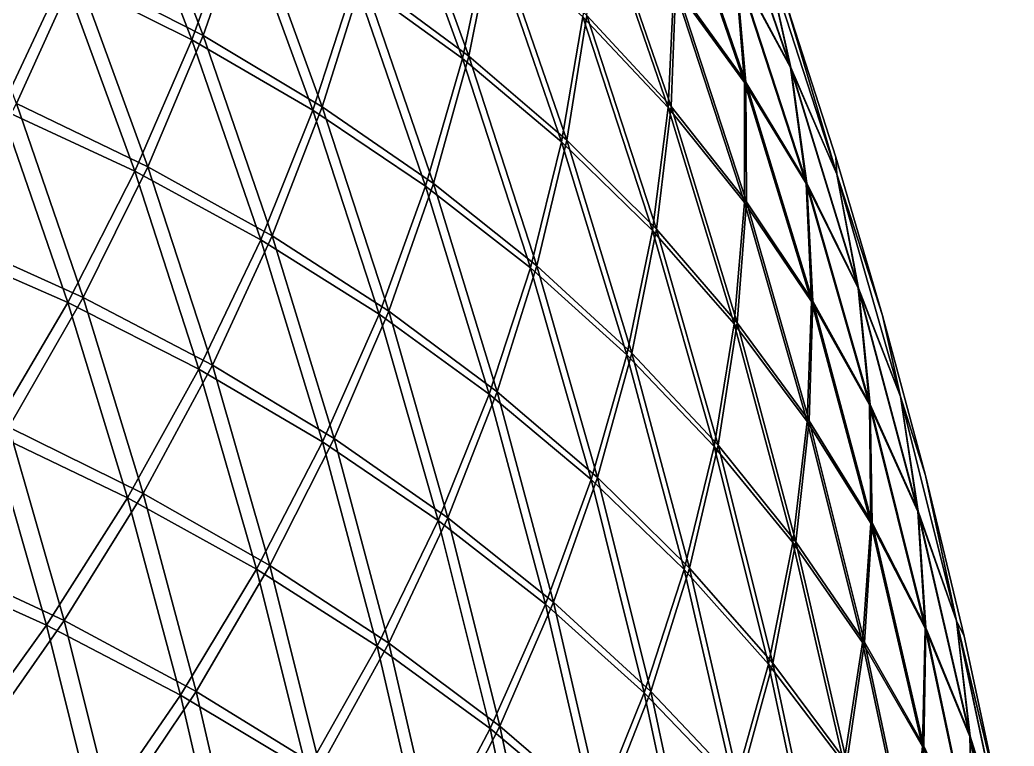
# Model space of a CAD drawing. Header units: millimetres. Extents: x -260 to 430, y -260 to 260.
# Drawn here: x 418.28 to 428.77, y 14.41 to 22.08 of the extents above; entities that cross this region are included whole.
import ezdxf

# ---------------------------------------------------------------- set-up
doc = ezdxf.new("R2010")
doc.units = ezdxf.units.MM
doc.header["$MEASUREMENT"] = 0
doc.layers.add('MESH_3D', color=2, linetype='CONTINUOUS')

msp = doc.modelspace()

# ---------------------------------------------------------------- linework, layer by layer
at = {"layer": 'MESH_3D'}
for points in [[(418.737, 22.547, 2480.686), (420.092, 21.872, 2478.472), (419.292, 23.955, 2478.472)], [(419.409, 24.003, 421.814), (420.21, 21.915, 421.814), (418.874, 22.6, 419.618)], [(419.292, 23.955, 2478.472), (420.092, 21.872, 2478.472), (420.592, 23.259, 2476.222)], [(420.692, 23.297, 424.043), (420.21, 21.915, 421.814), (419.409, 24.003, 421.814)], [(421.812, 22.498, 2473.941), (422.947, 21.674, 2471.631), (422.152, 23.858, 2471.631)], [(422.219, 23.884, 428.591), (423.015, 21.698, 428.591), (421.895, 22.528, 426.303)], [(422.152, 23.858, 2471.631), (422.947, 21.674, 2471.631), (423.23, 23.014, 2469.295)], [(423.284, 23.033, 430.905), (423.015, 21.698, 428.591), (422.219, 23.884, 428.591)], [(425.618, 23.883, 2454.883), (426.412, 21.578, 2454.883), (426.146, 22.776, 2452.443)], [(425.824, 22.665, 2457.317), (426.412, 21.578, 2454.883), (425.618, 23.883, 2454.883)], [(425.622, 23.884, 445.169), (426.415, 21.58, 445.169), (425.831, 22.668, 442.761)], [(426.147, 22.776, 447.583), (426.415, 21.58, 445.169), (425.622, 23.884, 445.169)], [(425.138, 23.708, 2459.742), (425.926, 21.421, 2459.742), (425.824, 22.665, 2457.317)], [(425.181, 22.444, 2462.155), (425.926, 21.421, 2459.742), (425.138, 23.708, 2459.742)], [(425.152, 23.713, 440.361), (425.94, 21.425, 440.361), (425.202, 22.451, 437.973)], [(425.831, 22.668, 442.761), (425.94, 21.425, 440.361), (425.152, 23.713, 440.361)], [(424.22, 22.113, 2466.935), (425.119, 21.158, 2464.554), (424.341, 23.418, 2464.554)], [(424.371, 23.429, 435.599), (425.15, 21.168, 435.599), (424.262, 22.127, 433.242)], [(424.341, 23.418, 2464.554), (425.119, 21.158, 2464.554), (425.181, 22.444, 2462.155)], [(425.202, 22.451, 437.973), (425.15, 21.168, 435.599), (424.371, 23.429, 435.599)], [(418.874, 22.6, 419.618), (418.239, 21.197, 417.459), (417.463, 23.217, 417.459)], [(420.092, 21.872, 2478.472), (421.367, 21.13, 2476.222), (420.592, 23.259, 2476.222)], [(420.692, 23.297, 424.043), (421.468, 21.165, 424.043), (420.21, 21.915, 421.814)], [(420.592, 23.259, 2476.222), (421.367, 21.13, 2476.222), (421.812, 22.498, 2473.941)], [(421.895, 22.528, 426.303), (421.468, 21.165, 424.043), (420.692, 23.297, 424.043)], [(417.306, 23.153, 2482.863), (418.079, 21.139, 2482.863), (418.737, 22.547, 2480.686)], [(422.947, 21.674, 2471.631), (423.995, 20.793, 2469.295), (423.23, 23.014, 2469.295)], [(423.284, 23.033, 430.905), (424.049, 20.811, 430.905), (423.015, 21.698, 428.591)], [(423.23, 23.014, 2469.295), (423.995, 20.793, 2469.295), (424.22, 22.113, 2466.935)], [(424.262, 22.127, 433.242), (424.049, 20.811, 430.905), (423.284, 23.033, 430.905)], [(426.146, 22.776, 2452.443), (426.901, 20.454, 2452.443), (426.355, 22.294, 2450)], [(426.412, 21.578, 2454.883), (426.901, 20.454, 2452.443), (426.146, 22.776, 2452.443)], [(426.147, 22.776, 447.583), (426.901, 20.454, 447.583), (426.415, 21.58, 445.169)], [(426.147, 22.776, 447.583), (426.355, 22.294, 450), (426.901, 20.454, 447.583)], [(418.874, 22.6, 419.618), (419.627, 20.531, 419.618), (418.239, 21.197, 417.459)], [(420.21, 21.915, 421.814), (419.627, 20.531, 419.618), (418.874, 22.6, 419.618)], [(425.824, 22.665, 2457.317), (426.575, 20.354, 2457.317), (426.412, 21.578, 2454.883)], [(425.926, 21.421, 2459.742), (426.575, 20.354, 2457.317), (425.824, 22.665, 2457.317)], [(425.831, 22.668, 442.761), (426.582, 20.356, 442.761), (425.94, 21.425, 440.361)], [(426.415, 21.58, 445.169), (426.582, 20.356, 442.761), (425.831, 22.668, 442.761)], [(418.079, 21.139, 2482.863), (419.488, 20.483, 2480.686), (418.737, 22.547, 2480.686)], [(418.737, 22.547, 2480.686), (419.488, 20.483, 2480.686), (420.092, 21.872, 2478.472)], [(421.367, 21.13, 2476.222), (422.559, 20.327, 2473.941), (421.812, 22.498, 2473.941)], [(421.895, 22.528, 426.303), (422.643, 20.354, 426.303), (421.468, 21.165, 424.043)], [(421.812, 22.498, 2473.941), (422.559, 20.327, 2473.941), (422.947, 21.674, 2471.631)], [(423.015, 21.698, 428.591), (422.643, 20.354, 426.303), (421.895, 22.528, 426.303)], [(425.119, 21.158, 2464.554), (425.924, 20.155, 2462.155), (425.181, 22.444, 2462.155)], [(425.202, 22.451, 437.973), (425.946, 20.162, 437.973), (425.15, 21.168, 435.599)], [(425.181, 22.444, 2462.155), (425.924, 20.155, 2462.155), (425.926, 21.421, 2459.742)], [(425.94, 21.425, 440.361), (425.946, 20.162, 437.973), (425.202, 22.451, 437.973)], [(426.901, 20.454, 2452.443), (426.89, 20.633, 2450), (426.355, 22.294, 2450)], [(426.89, 20.633, 2450), (426.89, 20.633, 450), (426.355, 22.294, 450)], [(426.355, 22.294, 2450), (426.89, 20.633, 2450), (426.355, 22.294, 450)], [(426.901, 20.454, 447.583), (426.355, 22.294, 450), (426.89, 20.633, 450)], [(423.995, 20.793, 2469.295), (424.953, 19.858, 2466.935), (424.22, 22.113, 2466.935)], [(424.262, 22.127, 433.242), (424.995, 19.871, 433.242), (424.049, 20.811, 430.905)], [(424.22, 22.113, 2466.935), (424.953, 19.858, 2466.935), (425.119, 21.158, 2464.554)], [(425.15, 21.168, 435.599), (424.995, 19.871, 433.242), (424.262, 22.127, 433.242)], [(419.488, 20.483, 2480.686), (420.818, 19.761, 2478.472), (420.092, 21.872, 2478.472)], [(420.21, 21.915, 421.814), (420.938, 19.8, 421.814), (419.627, 20.531, 419.618)], [(420.092, 21.872, 2478.472), (420.818, 19.761, 2478.472), (421.367, 21.13, 2476.222)], [(421.468, 21.165, 424.043), (420.938, 19.8, 421.814), (420.21, 21.915, 421.814)], [(422.559, 20.327, 2473.941), (423.665, 19.464, 2471.631), (422.947, 21.674, 2471.631)], [(423.015, 21.698, 428.591), (423.734, 19.485, 428.591), (422.643, 20.354, 426.303)], [(422.947, 21.674, 2471.631), (423.665, 19.464, 2471.631), (423.995, 20.793, 2469.295)], [(424.049, 20.811, 430.905), (423.734, 19.485, 428.591), (423.015, 21.698, 428.591)], [(426.412, 21.578, 2454.883), (427.124, 19.248, 2454.883), (426.901, 20.454, 2452.443)], [(426.575, 20.354, 2457.317), (427.124, 19.248, 2454.883), (426.412, 21.578, 2454.883)], [(426.415, 21.58, 445.169), (427.128, 19.249, 445.169), (426.582, 20.356, 442.761)], [(426.901, 20.454, 447.583), (427.128, 19.249, 445.169), (426.415, 21.58, 445.169)], [(425.924, 20.155, 2462.155), (426.633, 19.107, 2459.742), (425.926, 21.421, 2459.742)], [(425.926, 21.421, 2459.742), (426.633, 19.107, 2459.742), (426.575, 20.354, 2457.317)], [(425.94, 21.425, 440.361), (426.647, 19.111, 440.361), (425.946, 20.162, 437.973)], [(426.582, 20.356, 442.761), (426.647, 19.111, 440.361), (425.94, 21.425, 440.361)], [(417.319, 19.737, 2485), (418.781, 19.099, 2482.863), (418.079, 21.139, 2482.863)], [(418.239, 21.197, 417.459), (418.943, 19.152, 417.459), (417.502, 19.8, 415.338)], [(418.079, 21.139, 2482.863), (418.781, 19.099, 2482.863), (419.488, 20.483, 2480.686)], [(419.627, 20.531, 419.618), (418.943, 19.152, 417.459), (418.239, 21.197, 417.459)], [(420.818, 19.761, 2478.472), (422.067, 18.976, 2476.222), (421.367, 21.13, 2476.222)], [(421.468, 21.165, 424.043), (422.169, 19.007, 424.043), (420.938, 19.8, 421.814)], [(421.367, 21.13, 2476.222), (422.067, 18.976, 2476.222), (422.559, 20.327, 2473.941)], [(422.643, 20.354, 426.303), (422.169, 19.007, 424.043), (421.468, 21.165, 424.043)], [(424.953, 19.858, 2466.935), (425.818, 18.873, 2464.554), (425.119, 21.158, 2464.554)], [(425.15, 21.168, 435.599), (425.849, 18.882, 435.599), (424.995, 19.871, 433.242)], [(425.119, 21.158, 2464.554), (425.818, 18.873, 2464.554), (425.924, 20.155, 2462.155)], [(425.946, 20.162, 437.973), (425.849, 18.882, 435.599), (425.15, 21.168, 435.599)], [(423.665, 19.464, 2471.631), (424.682, 18.547, 2469.295), (423.995, 20.793, 2469.295)], [(424.049, 20.811, 430.905), (424.736, 18.563, 430.905), (423.734, 19.485, 428.591)], [(423.995, 20.793, 2469.295), (424.682, 18.547, 2469.295), (424.953, 19.858, 2466.935)], [(424.995, 19.871, 433.242), (424.736, 18.563, 430.905), (424.049, 20.811, 430.905)], [(426.901, 20.454, 2452.443), (427.384, 18.959, 2450), (426.89, 20.633, 2450)], [(427.384, 18.959, 2450), (427.384, 18.959, 450), (426.89, 20.633, 450)], [(426.89, 20.633, 2450), (427.384, 18.959, 2450), (426.89, 20.633, 450)], [(426.901, 20.454, 447.583), (426.89, 20.633, 450), (427.384, 18.959, 450)], [(418.781, 19.099, 2482.863), (420.166, 18.395, 2480.686), (419.488, 20.483, 2480.686)], [(419.627, 20.531, 419.618), (420.307, 18.438, 419.618), (418.943, 19.152, 417.459)], [(419.488, 20.483, 2480.686), (420.166, 18.395, 2480.686), (420.818, 19.761, 2478.472)], [(420.938, 19.8, 421.814), (420.307, 18.438, 419.618), (419.627, 20.531, 419.618)], [(426.901, 20.454, 2452.443), (427.574, 18.106, 2452.443), (427.384, 18.959, 2450)], [(427.124, 19.248, 2454.883), (427.574, 18.106, 2452.443), (426.901, 20.454, 2452.443)], [(426.901, 20.454, 447.583), (427.384, 18.959, 450), (427.574, 18.107, 447.583)], [(426.901, 20.454, 447.583), (427.574, 18.107, 447.583), (427.128, 19.249, 445.169)], [(422.067, 18.976, 2476.222), (423.23, 18.131, 2473.941), (422.559, 20.327, 2473.941)], [(422.643, 20.354, 426.303), (423.315, 18.155, 426.303), (422.169, 19.007, 424.043)], [(422.559, 20.327, 2473.941), (423.23, 18.131, 2473.941), (423.665, 19.464, 2471.631)], [(423.734, 19.485, 428.591), (423.315, 18.155, 426.303), (422.643, 20.354, 426.303)], [(426.575, 20.354, 2457.317), (427.244, 18.018, 2457.317), (427.124, 19.248, 2454.883)], [(426.633, 19.107, 2459.742), (427.244, 18.018, 2457.317), (426.575, 20.354, 2457.317)], [(426.582, 20.356, 442.761), (427.252, 18.02, 442.761), (426.647, 19.111, 440.361)], [(427.128, 19.249, 445.169), (427.252, 18.02, 442.761), (426.582, 20.356, 442.761)], [(425.818, 18.873, 2464.554), (426.588, 17.842, 2462.155), (425.924, 20.155, 2462.155)], [(425.946, 20.162, 437.973), (426.609, 17.848, 437.973), (425.849, 18.882, 435.599)], [(425.924, 20.155, 2462.155), (426.588, 17.842, 2462.155), (426.633, 19.107, 2459.742)], [(426.647, 19.111, 440.361), (426.609, 17.848, 437.973), (425.946, 20.162, 437.973)], [(424.682, 18.547, 2469.295), (425.606, 17.579, 2466.935), (424.953, 19.858, 2466.935)], [(424.995, 19.871, 433.242), (425.649, 17.591, 433.242), (424.736, 18.563, 430.905)], [(424.953, 19.858, 2466.935), (425.606, 17.579, 2466.935), (425.818, 18.873, 2464.554)], [(425.849, 18.882, 435.599), (425.649, 17.591, 433.242), (424.995, 19.871, 433.242)], [(417.319, 19.737, 2485), (417.973, 17.724, 2485), (418.781, 19.099, 2482.863)], [(418.943, 19.152, 417.459), (418.158, 17.781, 415.338), (417.502, 19.8, 415.338)], [(420.166, 18.395, 2480.686), (421.471, 17.627, 2478.472), (420.818, 19.761, 2478.472)], [(420.938, 19.8, 421.814), (421.592, 17.661, 421.814), (420.307, 18.438, 419.618)], [(420.818, 19.761, 2478.472), (421.471, 17.627, 2478.472), (422.067, 18.976, 2476.222)], [(422.169, 19.007, 424.043), (421.592, 17.661, 421.814), (420.938, 19.8, 421.814)], [(423.23, 18.131, 2473.941), (424.306, 17.231, 2471.631), (423.665, 19.464, 2471.631)], [(423.734, 19.485, 428.591), (424.375, 17.249, 428.591), (423.315, 18.155, 426.303)], [(423.665, 19.464, 2471.631), (424.306, 17.231, 2471.631), (424.682, 18.547, 2469.295)], [(424.736, 18.563, 430.905), (424.375, 17.249, 428.591), (423.734, 19.485, 428.591)], [(427.124, 19.248, 2454.883), (427.755, 16.893, 2454.883), (427.574, 18.106, 2452.443)], [(427.244, 18.018, 2457.317), (427.755, 16.893, 2454.883), (427.124, 19.248, 2454.883)], [(427.128, 19.249, 445.169), (427.759, 16.894, 445.169), (427.252, 18.02, 442.761)], [(427.574, 18.107, 447.583), (427.759, 16.894, 445.169), (427.128, 19.249, 445.169)], [(418.943, 19.152, 417.459), (419.575, 17.083, 417.459), (418.158, 17.781, 415.338)], [(420.307, 18.438, 419.618), (419.575, 17.083, 417.459), (418.943, 19.152, 417.459)], [(426.588, 17.842, 2462.155), (427.26, 16.77, 2459.742), (426.633, 19.107, 2459.742)], [(426.647, 19.111, 440.361), (427.274, 16.773, 440.361), (426.609, 17.848, 437.973)], [(426.633, 19.107, 2459.742), (427.26, 16.77, 2459.742), (427.244, 18.018, 2457.317)], [(427.252, 18.02, 442.761), (427.274, 16.773, 440.361), (426.647, 19.111, 440.361)], [(417.973, 17.724, 2485), (419.412, 17.036, 2482.863), (418.781, 19.099, 2482.863)], [(418.781, 19.099, 2482.863), (419.412, 17.036, 2482.863), (420.166, 18.395, 2480.686)], [(422.169, 19.007, 424.043), (422.794, 16.826, 424.043), (421.592, 17.661, 421.814)], [(423.315, 18.155, 426.303), (422.794, 16.826, 424.043), (422.169, 19.007, 424.043)], [(421.471, 17.627, 2478.472), (422.691, 16.798, 2476.222), (422.067, 18.976, 2476.222)], [(422.067, 18.976, 2476.222), (422.691, 16.798, 2476.222), (423.23, 18.131, 2473.941)], [(427.574, 18.106, 2452.443), (427.835, 17.273, 2450), (427.384, 18.959, 2450)], [(427.835, 17.273, 2450), (427.835, 17.273, 450), (427.384, 18.959, 450)], [(427.384, 18.959, 2450), (427.835, 17.273, 2450), (427.384, 18.959, 450)], [(427.574, 18.107, 447.583), (427.384, 18.959, 450), (427.835, 17.273, 450)], [(425.606, 17.579, 2466.935), (426.436, 16.564, 2464.554), (425.818, 18.873, 2464.554)], [(425.849, 18.882, 435.599), (426.468, 16.572, 435.599), (425.649, 17.591, 433.242)], [(425.818, 18.873, 2464.554), (426.436, 16.564, 2464.554), (426.588, 17.842, 2462.155)], [(426.609, 17.848, 437.973), (426.468, 16.572, 435.599), (425.849, 18.882, 435.599)], [(424.306, 17.231, 2471.631), (425.29, 16.279, 2469.295), (424.682, 18.547, 2469.295)], [(424.736, 18.563, 430.905), (425.345, 16.292, 430.905), (424.375, 17.249, 428.591)], [(424.682, 18.547, 2469.295), (425.29, 16.279, 2469.295), (425.606, 17.579, 2466.935)], [(425.649, 17.591, 433.242), (425.345, 16.292, 430.905), (424.736, 18.563, 430.905)], [(419.412, 17.036, 2482.863), (420.772, 16.284, 2480.686), (420.166, 18.395, 2480.686)], [(420.307, 18.438, 419.618), (420.914, 16.322, 419.618), (419.575, 17.083, 417.459)], [(420.166, 18.395, 2480.686), (420.772, 16.284, 2480.686), (421.471, 17.627, 2478.472)], [(421.592, 17.661, 421.814), (420.914, 16.322, 419.618), (420.307, 18.438, 419.618)], [(422.691, 16.798, 2476.222), (423.825, 15.913, 2473.941), (423.23, 18.131, 2473.941)], [(423.315, 18.155, 426.303), (423.91, 15.935, 426.303), (422.794, 16.826, 424.043)], [(423.23, 18.131, 2473.941), (423.825, 15.913, 2473.941), (424.306, 17.231, 2471.631)], [(424.375, 17.249, 428.591), (423.91, 15.935, 426.303), (423.315, 18.155, 426.303)], [(427.574, 18.107, 447.583), (428.165, 15.737, 447.583), (427.759, 16.894, 445.169)], [(427.574, 18.107, 447.583), (427.835, 17.273, 450), (428.165, 15.737, 447.583)], [(427.574, 18.106, 2452.443), (428.164, 15.737, 2452.443), (427.835, 17.273, 2450)], [(427.755, 16.893, 2454.883), (428.164, 15.737, 2452.443), (427.574, 18.106, 2452.443)], [(427.244, 18.018, 2457.317), (427.832, 15.66, 2457.317), (427.755, 16.893, 2454.883)], [(427.26, 16.77, 2459.742), (427.832, 15.66, 2457.317), (427.244, 18.018, 2457.317)], [(427.252, 18.02, 442.761), (427.84, 15.662, 442.761), (427.274, 16.773, 440.361)], [(427.759, 16.894, 445.169), (427.84, 15.662, 442.761), (427.252, 18.02, 442.761)], [(426.609, 17.848, 437.973), (427.192, 15.512, 437.973), (426.468, 16.572, 435.599)], [(427.274, 16.773, 440.361), (427.192, 15.512, 437.973), (426.609, 17.848, 437.973)], [(418.158, 17.781, 415.338), (418.743, 15.74, 415.338), (417.275, 16.423, 413.259)], [(419.575, 17.083, 417.459), (418.743, 15.74, 415.338), (418.158, 17.781, 415.338)], [(426.436, 16.564, 2464.554), (427.17, 15.507, 2462.155), (426.588, 17.842, 2462.155)], [(426.588, 17.842, 2462.155), (427.17, 15.507, 2462.155), (427.26, 16.77, 2459.742)], [(417.064, 16.363, 2487.094), (418.556, 15.69, 2485), (417.973, 17.724, 2485)], [(417.973, 17.724, 2485), (418.556, 15.69, 2485), (419.412, 17.036, 2482.863)], [(421.592, 17.661, 421.814), (422.171, 15.501, 421.814), (420.914, 16.322, 419.618)], [(422.794, 16.826, 424.043), (422.171, 15.501, 421.814), (421.592, 17.661, 421.814)], [(420.772, 16.284, 2480.686), (422.049, 15.47, 2478.472), (421.471, 17.627, 2478.472)], [(421.471, 17.627, 2478.472), (422.049, 15.47, 2478.472), (422.691, 16.798, 2476.222)], [(425.29, 16.279, 2469.295), (426.18, 15.279, 2466.935), (425.606, 17.579, 2466.935)], [(425.649, 17.591, 433.242), (426.223, 15.289, 433.242), (425.345, 16.292, 430.905)], [(425.606, 17.579, 2466.935), (426.18, 15.279, 2466.935), (426.436, 16.564, 2464.554)], [(426.468, 16.572, 435.599), (426.223, 15.289, 433.242), (425.649, 17.591, 433.242)], [(423.825, 15.913, 2473.941), (424.868, 14.976, 2471.631), (424.306, 17.231, 2471.631)], [(424.375, 17.249, 428.591), (424.938, 14.992, 428.591), (423.91, 15.935, 426.303)], [(424.306, 17.231, 2471.631), (424.868, 14.976, 2471.631), (425.29, 16.279, 2469.295)], [(425.345, 16.292, 430.905), (424.938, 14.992, 428.591), (424.375, 17.249, 428.591)], [(428.164, 15.737, 2452.443), (428.245, 15.576, 2450), (427.835, 17.273, 2450)], [(428.245, 15.576, 2450), (428.245, 15.576, 450), (427.835, 17.273, 450)], [(427.835, 17.273, 2450), (428.245, 15.576, 2450), (427.835, 17.273, 450)], [(428.165, 15.737, 447.583), (427.835, 17.273, 450), (428.245, 15.576, 450)], [(418.556, 15.69, 2485), (419.97, 14.952, 2482.863), (419.412, 17.036, 2482.863)], [(419.575, 17.083, 417.459), (420.135, 14.993, 417.459), (418.743, 15.74, 415.338)], [(419.412, 17.036, 2482.863), (419.97, 14.952, 2482.863), (420.772, 16.284, 2480.686)], [(420.914, 16.322, 419.618), (420.135, 14.993, 417.459), (419.575, 17.083, 417.459)], [(422.049, 15.47, 2478.472), (423.239, 14.6, 2476.222), (422.691, 16.798, 2476.222)], [(422.794, 16.826, 424.043), (423.343, 14.624, 424.043), (422.171, 15.501, 421.814)], [(422.691, 16.798, 2476.222), (423.239, 14.6, 2476.222), (423.825, 15.913, 2473.941)], [(423.91, 15.935, 426.303), (423.343, 14.624, 424.043), (422.794, 16.826, 424.043)], [(427.755, 16.893, 2454.883), (428.304, 14.518, 2454.883), (428.164, 15.737, 2452.443)], [(427.832, 15.66, 2457.317), (428.304, 14.518, 2454.883), (427.755, 16.893, 2454.883)], [(427.759, 16.894, 445.169), (428.307, 14.519, 445.169), (427.84, 15.662, 442.761)], [(428.165, 15.737, 447.583), (428.307, 14.519, 445.169), (427.759, 16.894, 445.169)], [(427.17, 15.507, 2462.155), (427.804, 14.412, 2459.742), (427.26, 16.77, 2459.742)], [(427.274, 16.773, 440.361), (427.818, 14.415, 440.361), (427.192, 15.512, 437.973)], [(427.26, 16.77, 2459.742), (427.804, 14.412, 2459.742), (427.832, 15.66, 2457.317)], [(427.84, 15.662, 442.761), (427.818, 14.415, 440.361), (427.274, 16.773, 440.361)], [(426.18, 15.279, 2466.935), (426.974, 14.236, 2464.554), (426.436, 16.564, 2464.554)], [(426.468, 16.572, 435.599), (427.006, 14.242, 435.599), (426.223, 15.289, 433.242)], [(426.436, 16.564, 2464.554), (426.974, 14.236, 2464.554), (427.17, 15.507, 2462.155)], [(427.192, 15.512, 437.973), (427.006, 14.242, 435.599), (426.468, 16.572, 435.599)], [(418.743, 15.74, 415.338), (417.813, 14.414, 413.259), (417.275, 16.423, 413.259)], [(417.064, 16.363, 2487.094), (417.6, 14.361, 2487.094), (418.556, 15.69, 2485)], [(419.97, 14.952, 2482.863), (421.303, 14.153, 2480.686), (420.772, 16.284, 2480.686)], [(420.914, 16.322, 419.618), (421.447, 14.186, 419.618), (420.135, 14.993, 417.459)], [(420.772, 16.284, 2480.686), (421.303, 14.153, 2480.686), (422.049, 15.47, 2478.472)], [(422.171, 15.501, 421.814), (421.447, 14.186, 419.618), (420.914, 16.322, 419.618)], [(424.868, 14.976, 2471.631), (425.818, 13.99, 2469.295), (425.29, 16.279, 2469.295)], [(425.345, 16.292, 430.905), (425.874, 14.002, 430.905), (424.938, 14.992, 428.591)], [(425.29, 16.279, 2469.295), (425.818, 13.99, 2469.295), (426.18, 15.279, 2466.935)], [(426.223, 15.289, 433.242), (425.874, 14.002, 430.905), (425.345, 16.292, 430.905)], [(423.239, 14.6, 2476.222), (424.341, 13.676, 2473.941), (423.825, 15.913, 2473.941)], [(423.91, 15.935, 426.303), (424.428, 13.694, 426.303), (423.343, 14.624, 424.043)], [(423.825, 15.913, 2473.941), (424.341, 13.676, 2473.941), (424.868, 14.976, 2471.631)], [(424.938, 14.992, 428.591), (424.428, 13.694, 426.303), (423.91, 15.935, 426.303)], [(417.6, 14.361, 2487.094), (419.068, 13.637, 2485), (418.556, 15.69, 2485)], [(418.743, 15.74, 415.338), (419.257, 13.681, 415.338), (417.813, 14.414, 413.259)], [(418.556, 15.69, 2485), (419.068, 13.637, 2485), (419.97, 14.952, 2482.863)], [(420.135, 14.993, 417.459), (419.257, 13.681, 415.338), (418.743, 15.74, 415.338)], [(427.804, 14.412, 2459.742), (428.337, 13.283, 2457.317), (427.832, 15.66, 2457.317)], [(427.84, 15.662, 442.761), (428.345, 13.285, 442.761), (427.818, 14.415, 440.361)], [(427.832, 15.66, 2457.317), (428.337, 13.283, 2457.317), (428.304, 14.518, 2454.883)], [(428.307, 14.519, 445.169), (428.345, 13.285, 442.761), (427.84, 15.662, 442.761)], [(428.164, 15.737, 2452.443), (428.672, 13.348, 2452.443), (428.612, 13.87, 2450)], [(428.164, 15.737, 2452.443), (428.612, 13.87, 2450), (428.245, 15.576, 2450)], [(428.304, 14.518, 2454.883), (428.672, 13.348, 2452.443), (428.164, 15.737, 2452.443)], [(428.165, 15.737, 447.583), (428.245, 15.576, 450), (428.612, 13.87, 450)], [(428.165, 15.737, 447.583), (428.612, 13.87, 450), (428.673, 13.349, 447.583)], [(428.165, 15.737, 447.583), (428.673, 13.349, 447.583), (428.307, 14.519, 445.169)], [(428.612, 13.87, 2450), (428.612, 13.87, 450), (428.245, 15.576, 450)], [(428.245, 15.576, 2450), (428.612, 13.87, 2450), (428.245, 15.576, 450)], [(421.303, 14.153, 2480.686), (422.551, 13.296, 2478.472), (422.049, 15.47, 2478.472)], [(422.171, 15.501, 421.814), (422.674, 13.322, 421.814), (421.447, 14.186, 419.618)], [(422.049, 15.47, 2478.472), (422.551, 13.296, 2478.472), (423.239, 14.6, 2476.222)], [(423.343, 14.624, 424.043), (422.674, 13.322, 421.814), (422.171, 15.501, 421.814)], [(426.974, 14.236, 2464.554), (427.67, 13.154, 2462.155), (427.17, 15.507, 2462.155)], [(427.192, 15.512, 437.973), (427.692, 13.158, 437.973), (427.006, 14.242, 435.599)], [(427.17, 15.507, 2462.155), (427.67, 13.154, 2462.155), (427.804, 14.412, 2459.742)], [(427.818, 14.415, 440.361), (427.692, 13.158, 437.973), (427.192, 15.512, 437.973)], [(425.818, 13.99, 2469.295), (426.673, 12.96, 2466.935), (426.18, 15.279, 2466.935)], [(426.223, 15.289, 433.242), (426.716, 12.968, 433.242), (425.874, 14.002, 430.905)], [(426.18, 15.279, 2466.935), (426.673, 12.96, 2466.935), (426.974, 14.236, 2464.554)], [(427.006, 14.242, 435.599), (426.716, 12.968, 433.242), (426.223, 15.289, 433.242)], [(419.068, 13.637, 2485), (420.456, 12.85, 2482.863), (419.97, 14.952, 2482.863)], [(420.135, 14.993, 417.459), (420.622, 12.886, 417.459), (419.257, 13.681, 415.338)], [(419.97, 14.952, 2482.863), (420.456, 12.85, 2482.863), (421.303, 14.153, 2480.686)], [(421.447, 14.186, 419.618), (420.622, 12.886, 417.459), (420.135, 14.993, 417.459)], [(424.341, 13.676, 2473.941), (425.351, 12.703, 2471.631), (424.868, 14.976, 2471.631)], [(424.938, 14.992, 428.591), (425.421, 12.717, 428.591), (424.428, 13.694, 426.303)], [(424.868, 14.976, 2471.631), (425.351, 12.703, 2471.631), (425.818, 13.99, 2469.295)], [(425.874, 14.002, 430.905), (425.421, 12.717, 428.591), (424.938, 14.992, 428.591)], [(422.551, 13.296, 2478.472), (423.71, 12.384, 2476.222), (423.239, 14.6, 2476.222)], [(423.343, 14.624, 424.043), (423.815, 12.404, 424.043), (422.674, 13.322, 421.814)], [(423.239, 14.6, 2476.222), (423.71, 12.384, 2476.222), (424.341, 13.676, 2473.941)], [(424.428, 13.694, 426.303), (423.815, 12.404, 424.043), (423.343, 14.624, 424.043)], [(428.304, 14.518, 2454.883), (428.769, 12.126, 2454.883), (428.672, 13.348, 2452.443)], [(428.337, 13.283, 2457.317), (428.769, 12.126, 2454.883), (428.304, 14.518, 2454.883)], [(428.307, 14.519, 445.169), (428.772, 12.126, 445.169), (428.345, 13.285, 442.761)], [(428.673, 13.349, 447.583), (428.772, 12.126, 445.169), (428.307, 14.519, 445.169)], [(427.818, 14.415, 440.361), (428.28, 12.04, 440.361), (427.692, 13.158, 437.973)], [(428.345, 13.285, 442.761), (428.28, 12.04, 440.361), (427.818, 14.415, 440.361)]]:
    msp.add_3dface(points, dxfattribs=at)

doc.saveas('drawing.dxf')
